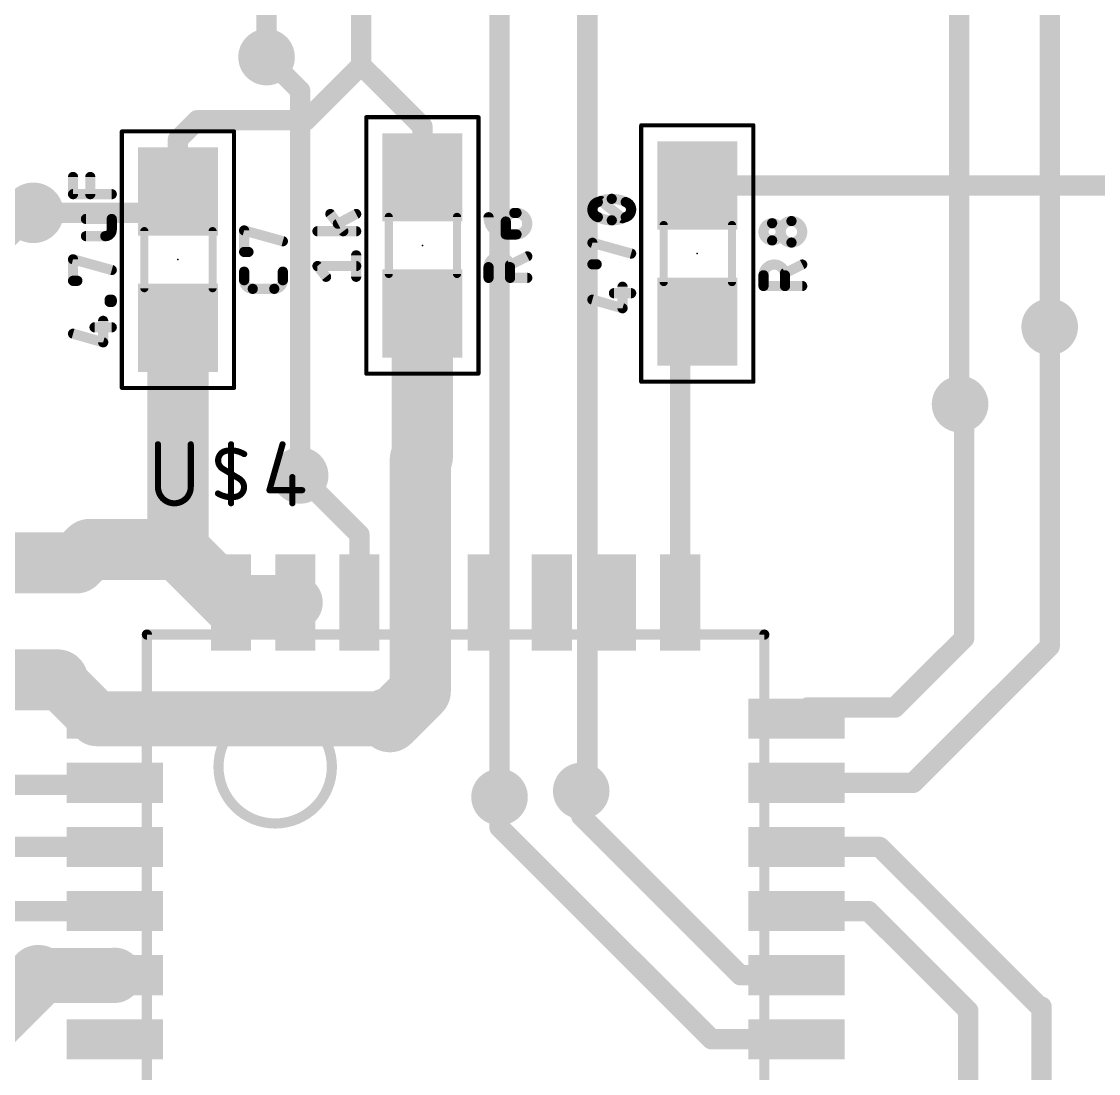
# Model space of a CAD drawing. Extents: x 0 to 6.01, y 0 to 3.
# Drawn here: x 4.994 to 5.523, y 1.702 to 2.219 of the extents above; entities that cross this region are included whole.
import ezdxf

# ---------------------------------------------------------------- set-up
doc = ezdxf.new("R2010")
doc.units = 0
for name, color, linetype in [('1', 12, 'CONTINUOUS'), ('16', 132, 'CONTINUOUS'), ('18', 110, 'CONTINUOUS'), ('21', 253, 'CONTINUOUS'), ('23', 53, 'CONTINUOUS'), ('25', 253, 'CONTINUOUS'), ('27', 253, 'CONTINUOUS'), ('39', 12, 'CONTINUOUS'), ('51', 253, 'CONTINUOUS')]:
    doc.layers.add(name, color=color, linetype=linetype)

# ---------------------------------------------------------------- blocks, each defined once
blk = doc.blocks.new('RECT')
blk.add_solid([(-0.5, -0.5), (0.5, -0.5), (-0.5, 0.5), (0.5, 0.5)])
blk = doc.blocks.new('ROUNDV')
at = {"const_width": 0.5}
blk.add_lwpolyline([(0, -0.25, 1), (0, 0.25, 1), (0, -0.25)], format="xyb", dxfattribs=at)

msp = doc.modelspace()

# ---------------------------------------------------------------- linework, layer by layer
at = {"layer": '1'}
for points, const_width in [([(5.1145, 2.6585), (5.1145, 2.2015)], 0.01), ([(5.161, 2.27), (5.161, 2.197465)], 0.01), ([(5.161, 2.197465), (5.134, 2.170465)], 0.01), ([(5.191, 2.167465), (5.161, 2.197465)], 0.01), ([(5.080465, 2.170465), (5.071, 2.161)], 0.01), ([(5.134, 2.170465), (5.080465, 2.170465)], 0.01), ([(5.191, 2.167465), (5.191, 2.142465)], 0.01), ([(5.071, 2.161), (5.071, 2.135465)], 0.01), ([(5.870937, 2.138465), (5.326, 2.138465)], 0.01), ([(5.071, 2.135465), (5.060535, 2.125)], 0.01), ([(5.060535, 2.125), (5, 2.125)], 0.01), ([(5.191, 2.075535), (5.191, 2.005)], 0.03), ([(5.071, 2.068535), (5.071, 1.959646)], 0.03), ([(5.326, 2.071535), (5.317559, 2.063094)], 0.01), ([(5.499, 2.069), (5.499, 1.912)], 0.01), ([(5.317559, 2.063094), (5.317559, 1.933559)], 0.01), ([(5.457, 2.029), (5.455, 2.031)], 0.01), ([(5.457, 2.029), (5.457, 1.916)], 0.01), ([(5.191, 2.005), (5.19, 2.004)], 0.03), ([(5.160079, 1.966921), (5.131, 1.996)], 0.01), ([(5.027646, 1.959646), (5.021, 1.953)], 0.03), ([(5.071, 1.959646), (5.027646, 1.959646)], 0.03), ([(5.097087, 1.933559), (5.071, 1.959646)], 0.03), ([(5.021, 1.953), (4.949394, 1.953)], 0.03), ([(5.160079, 1.966921), (5.160079, 1.933559)], 0.01), ([(5.128583, 1.933559), (5.097087, 1.933559)], 0.027), ([(5.457, 1.916), (5.423, 1.882)], 0.01), ([(5.499, 1.912), (5.431976, 1.844976)], 0.01), ([(5.011947, 1.895535), (4.938, 1.895535)], 0.03), ([(5.03101, 1.876472), (5.011947, 1.895535)], 0.027), ([(5.04, 1.876472), (5.03101, 1.876472)], 0.027), ([(5.173528, 1.876472), (5.04, 1.876472)], 0.027), ([(5.175, 1.875), (5.173528, 1.876472)], 0.03), ([(5.380173, 1.882), (5.374646, 1.876472)], 0.01), ([(5.423, 1.882), (5.380173, 1.882)], 0.01), ([(5.039, 1.843976), (4.907512, 1.843976)], 0.01), ([(5.04, 1.844976), (5.039, 1.843976)], 0.01), ([(5.269, 1.841), (5.269, 1.828609)], 0.01), ([(5.431976, 1.844976), (5.374646, 1.844976)], 0.01), ([(5.22889, 1.838), (5.22889, 1.82311)], 0.01), ([(5.347121, 1.750488), (5.269, 1.828609)], 0.01), ([(5.333008, 1.718992), (5.22889, 1.82311)], 0.01), ([(5.04, 1.81348), (4.935016, 1.81348)], 0.01), ([(5.41552, 1.81348), (5.374646, 1.81348)], 0.01), ([(5.494, 1.735), (5.41552, 1.81348)], 0.01), ([(5.04, 1.781984), (4.976984, 1.781984)], 0.01), ([(5.409984, 1.781984), (5.374646, 1.781984)], 0.01), ([(5.41, 1.782), (5.409984, 1.781984)], 0.01), ([(5.459, 1.733), (5.41, 1.782)], 0.01), ([(5.002472, 1.750335), (4.980602, 1.728465)], 0.03), ([(5.039846, 1.750335), (5.002472, 1.750335)], 0.027), ([(5.04, 1.750488), (5.039846, 1.750335)], 0.027), ([(5.374646, 1.750488), (5.347121, 1.750488)], 0.01), ([(4.980602, 1.728465), (4.924, 1.728465)], 0.03), ([(5.495, 1.735), (5.494, 1.735)], 0.01), ([(5.495, 1.735), (5.495, 1.65)], 0.01), ([(5.459, 1.733), (5.459, 1.687)], 0.01), ([(5.374646, 1.718992), (5.333008, 1.718992)], 0.01)]:
    msp.add_lwpolyline(points, dxfattribs=dict(at, const_width=const_width))
for points, const_width in [([(5.112, 2.2015, 1), (5.117, 2.2015)], 0.005), ([(5.162768, 2.199232, 1), (5.159232, 2.195697)], 0.005), ([(5.1585, 2.197465, 1), (5.1635, 2.197465)], 0.005), ([(5.162768, 2.195697, 1), (5.159232, 2.199232)], 0.005), ([(5.080465, 2.172965, 1), (5.080465, 2.167965)], 0.005), ([(5.082232, 2.168697, 1), (5.078697, 2.172232)], 0.005), ([(5.132232, 2.172232, 1), (5.135768, 2.168697)], 0.005), ([(5.134, 2.167965, 1), (5.134, 2.172965)], 0.005), ([(5.1935, 2.167465, 1), (5.1885, 2.167465)], 0.005), ([(5.189232, 2.165697, 1), (5.192768, 2.169232)], 0.005), ([(5.0735, 2.161, 1), (5.0685, 2.161)], 0.005), ([(5.069232, 2.162768, 1), (5.072768, 2.159232)], 0.005), ([(5.1885, 2.142465, 1), (5.1935, 2.142465)], 0.005), ([(5.326, 2.140965, 1), (5.326, 2.135965)], 0.005), ([(5.0685, 2.135465, 1), (5.0735, 2.135465)], 0.005), ([(5.072768, 2.133697, 1), (5.069232, 2.137232)], 0.005), ([(5, 2.1275, 1), (5, 2.1225)], 0.005), ([(5.058768, 2.126768, 1), (5.062303, 2.123232)], 0.005), ([(5.060535, 2.1225, 1), (5.060535, 2.1275)], 0.005), ([(5.1985, 2.075535, 1), (5.1835, 2.075535)], 0.015), ([(5.0785, 2.068535, 1), (5.0635, 2.068535)], 0.015), ([(5.327768, 2.069768, 1), (5.324232, 2.073303)], 0.005), ([(5.5015, 2.069, 1), (5.4965, 2.069)], 0.005), ([(5.320059, 2.063094, 1), (5.315059, 2.063094)], 0.005), ([(5.315791, 2.064862, 1), (5.319327, 2.061327)], 0.005), ([(5.456768, 2.032768, 1), (5.453232, 2.029232)], 0.005), ([(5.4595, 2.029, 1), (5.4545, 2.029)], 0.005), ([(5.455232, 2.027232, 1), (5.458768, 2.030768)], 0.005), ([(5.196303, 1.999697, 1), (5.185697, 2.010303)], 0.015), ([(5.184697, 2.009303, 1), (5.195303, 1.998697)], 0.015), ([(5.1835, 2.005, 1), (5.1985, 2.005)], 0.015), ([(5.132768, 1.997768, 1), (5.129232, 1.994232)], 0.005), ([(5.027646, 1.967146, 1), (5.027646, 1.952146)], 0.015), ([(5.032949, 1.954342, 1), (5.022342, 1.964949)], 0.015), ([(5.076303, 1.964949, 1), (5.065697, 1.954342)], 0.015), ([(5.071, 1.952146, 1), (5.071, 1.967146)], 0.015), ([(5.021, 1.9455, 1), (5.021, 1.9605)], 0.015), ([(5.0635, 1.959646, 1), (5.0785, 1.959646)], 0.015), ([(5.162579, 1.966921, 1), (5.157579, 1.966921)], 0.005), ([(5.158311, 1.965153, 1), (5.161847, 1.968689)], 0.005), ([(5.015697, 1.958303, 1), (5.026303, 1.947697)], 0.015), ([(5.097087, 1.940309, 1), (5.097087, 1.926809)], 0.0135), ([(5.091783, 1.928256, 1), (5.10239, 1.938862)], 0.015), ([(5.128583, 1.926809, 1), (5.128583, 1.940309)], 0.0135), ([(5.157579, 1.933559, 1), (5.162579, 1.933559)], 0.005), ([(5.315059, 1.933559, 1), (5.320059, 1.933559)], 0.005), ([(5.458768, 1.914232, 1), (5.455232, 1.917768)], 0.005), ([(5.4545, 1.916, 1), (5.4595, 1.916)], 0.005), ([(5.4965, 1.912, 1), (5.5015, 1.912)], 0.005), ([(5.500768, 1.910232, 1), (5.497232, 1.913768)], 0.005), ([(5.01672, 1.900308, 1), (5.007174, 1.890762)], 0.0135), ([(5.011947, 1.888035, 1), (5.011947, 1.903035)], 0.015), ([(5.03101, 1.883222, 1), (5.03101, 1.869722)], 0.0135), ([(5.026237, 1.871699, 1), (5.035783, 1.881245)], 0.0135), ([(5.04, 1.883222, 1), (5.04, 1.869722)], 0.0135), ([(5.04, 1.869722, 1), (5.04, 1.883222)], 0.0135), ([(5.178831, 1.881776, 1), (5.168224, 1.871169)], 0.015), ([(5.169697, 1.869697, 1), (5.180303, 1.880303)], 0.015), ([(5.173528, 1.869722, 1), (5.173528, 1.883222)], 0.0135), ([(5.380173, 1.8845, 1), (5.380173, 1.8795)], 0.005), ([(5.381941, 1.880232, 1), (5.378405, 1.883768)], 0.005), ([(5.421232, 1.883768, 1), (5.424768, 1.880232)], 0.005), ([(5.423, 1.8795, 1), (5.423, 1.8845)], 0.005), ([(5.372878, 1.87824, 1), (5.376413, 1.874705)], 0.005), ([(5.037232, 1.845744, 1), (5.040768, 1.842209)], 0.005), ([(5.041768, 1.843209, 1), (5.038232, 1.846744)], 0.005), ([(5.039, 1.841476, 1), (5.039, 1.846476)], 0.005), ([(5.2715, 1.841, 1), (5.2665, 1.841)], 0.005), ([(5.374646, 1.847476, 1), (5.374646, 1.842476)], 0.005), ([(5.430209, 1.846744, 1), (5.433744, 1.843209)], 0.005), ([(5.431976, 1.842476, 1), (5.431976, 1.847476)], 0.005), ([(5.23139, 1.838, 1), (5.22639, 1.838)], 0.005), ([(5.270768, 1.830377, 1), (5.267232, 1.826841)], 0.005), ([(5.2665, 1.828609, 1), (5.2715, 1.828609)], 0.005), ([(5.230658, 1.824878, 1), (5.227122, 1.821342)], 0.005), ([(5.22639, 1.82311, 1), (5.23139, 1.82311)], 0.005), ([(5.04, 1.81098, 1), (5.04, 1.81598)], 0.005), ([(5.374646, 1.81598, 1), (5.374646, 1.81098)], 0.005), ([(5.417287, 1.815248, 1), (5.413752, 1.811713)], 0.005), ([(5.41552, 1.81098, 1), (5.41552, 1.81598)], 0.005), ([(5.04, 1.779484, 1), (5.04, 1.784484)], 0.005), ([(5.374646, 1.784484, 1), (5.374646, 1.779484)], 0.005), ([(5.408216, 1.783752, 1), (5.411752, 1.780216)], 0.005), ([(5.411768, 1.783768, 1), (5.408232, 1.780232)], 0.005), ([(5.411768, 1.780232, 1), (5.408232, 1.783768)], 0.005), ([(5.409984, 1.779484, 1), (5.409984, 1.784484)], 0.005), ([(5.002472, 1.757085, 1), (5.002472, 1.743585)], 0.0135), ([(5.007776, 1.745031, 1), (4.997169, 1.755638)], 0.015), ([(5.035073, 1.755108, 1), (5.044619, 1.745562)], 0.0135), ([(5.044773, 1.745715, 1), (5.035227, 1.755261)], 0.0135), ([(5.039846, 1.743585, 1), (5.039846, 1.757085)], 0.0135), ([(5.347121, 1.752988, 1), (5.347121, 1.747988)], 0.005), ([(5.374646, 1.747988, 1), (5.374646, 1.752988)], 0.005), ([(5.345353, 1.74872, 1), (5.348889, 1.752256)], 0.005), ([(4.980602, 1.720965, 1), (4.980602, 1.735965)], 0.015), ([(5.494, 1.7375, 1), (5.494, 1.7325)], 0.005), ([(5.4975, 1.735, 1), (5.4925, 1.735)], 0.005), ([(5.495, 1.7325, 1), (5.495, 1.7375)], 0.005), ([(5.4615, 1.733, 1), (5.4565, 1.733)], 0.005), ([(5.457232, 1.731232, 1), (5.460768, 1.734768)], 0.005), ([(5.492232, 1.733232, 1), (5.495768, 1.736768)], 0.005), ([(5.333008, 1.721492, 1), (5.333008, 1.716492)], 0.005), ([(5.374646, 1.716492, 1), (5.374646, 1.721492)], 0.005), ([(5.33124, 1.717224, 1), (5.334776, 1.72076)], 0.005)]:
    msp.add_lwpolyline(points, format="xyb", dxfattribs=dict(at, const_width=const_width))
at = {"layer": '16'}
for points, const_width in [([(5.4545, 2.8785), (5.4545, 2.0315)], 0.01), ([(5.499, 2.552), (5.499, 2.07)], 0.01), ([(5.22889, 2.45111), (5.22889, 1.838)], 0.01), ([(5.272, 2.448), (5.272, 1.841)], 0.01), ([(5.131, 2.185), (5.1145, 2.2015)], 0.01), ([(5.131, 2.185), (5.131, 1.996)], 0.01), ([(5, 2.125), (4.97, 2.095)], 0.01), ([(5.499, 2.07), (5.496, 2.067)], 0.01), ([(5.499, 2.069), (5.497, 2.067)], 0.01), ([(5.497, 2.067), (5.496, 2.067)], 0.01), ([(5.455, 2.031), (5.4545, 2.0315)], 0.01), ([(5.19, 2.004), (5.19, 1.89)], 0.03), ([(5.19, 1.89), (5.175, 1.875)], 0.03), ([(5.272, 1.841), (5.269, 1.841)], 0.01)]:
    msp.add_lwpolyline(points, dxfattribs=dict(at, const_width=const_width))
for points, const_width in [([(5.116268, 2.203268, 1), (5.112732, 2.199732)], 0.005), ([(5.1335, 2.185, 1), (5.1285, 2.185)], 0.005), ([(5.129232, 2.183232, 1), (5.132768, 2.186768)], 0.005), ([(5.001768, 2.123232, 1), (4.998232, 2.126768)], 0.005), ([(5.500768, 2.068232, 1), (5.497232, 2.071768)], 0.005), ([(5.500768, 2.067232, 1), (5.497232, 2.070768)], 0.005), ([(5.496, 2.0695, 1), (5.496, 2.0645)], 0.005), ([(5.494232, 2.068768, 1), (5.497768, 2.065232)], 0.005), ([(5.495232, 2.068768, 1), (5.498768, 2.065232)], 0.005), ([(5.4965, 2.07, 1), (5.5015, 2.07)], 0.005), ([(5.497, 2.0645, 1), (5.497, 2.0695)], 0.005), ([(5.456268, 2.033268, 1), (5.452732, 2.029732)], 0.005), ([(5.452, 2.0315, 1), (5.457, 2.0315)], 0.005), ([(5.453232, 2.029232, 1), (5.456768, 2.032768)], 0.005), ([(5.1975, 2.004, 1), (5.1825, 2.004)], 0.015), ([(5.1285, 1.996, 1), (5.1335, 1.996)], 0.005), ([(5.195303, 1.884697, 1), (5.184697, 1.895303)], 0.015), ([(5.1825, 1.89, 1), (5.1975, 1.89)], 0.015), ([(5.169697, 1.880303, 1), (5.180303, 1.869697)], 0.015), ([(5.269, 1.8435, 1), (5.269, 1.8385)], 0.005), ([(5.272, 1.8385, 1), (5.272, 1.8435)], 0.005), ([(5.22639, 1.838, 1), (5.23139, 1.838)], 0.005), ([(5.2695, 1.841, 1), (5.2745, 1.841)], 0.005)]:
    msp.add_lwpolyline(points, format="xyb", dxfattribs=dict(at, const_width=const_width))
at = {"layer": '21', "const_width": 0.005}
msp.add_lwpolyline([(5.11874, 1.825012, 1), (5.11874, 1.880689, 1), (5.11874, 1.825012)], format="xyb", dxfattribs=at)
at = {"layer": '23'}
for p in [(5.191, 2.109), (5.326, 2.105), (5.071, 2.102)]:
    msp.add_point(p, dxfattribs=at)
at = {"layer": '25'}
for points, const_width in [([(5.236167, 2.124952, 0.414214), (5.231945, 2.12073)], 0.005), ([(5.236167, 2.126202, 1), (5.236167, 2.123702)], 0.0025), ([(5.237222, 2.114397, 1), (5.237222, 2.124952)], 0.005), ([(5.237222, 2.126202, 1), (5.237222, 2.123702)], 0.0025), ([(5.236167, 2.123702, 1), (5.236167, 2.126202)], 0.0025), ([(5.237222, 2.123702, 1), (5.237222, 2.126202)], 0.0025), ([(5.2235, 2.122841, 0.414205), (5.231945, 2.114397)], 0.005), ([(5.22475, 2.122841, 1), (5.22225, 2.122841)], 0.0025), ([(5.233195, 2.12073, 1), (5.230695, 2.12073)], 0.0025), ([(5.230695, 2.12073, 1), (5.233195, 2.12073)], 0.0025), ([(5.362722, 2.119897, 1), (5.362722, 2.111452)], 0.005), ([(5.362722, 2.111452, 1), (5.362722, 2.119897)], 0.005), ([(5.362722, 2.121147, 1), (5.362722, 2.118647)], 0.0025), ([(5.362722, 2.118647, 1), (5.362722, 2.121147)], 0.0025), ([(5.372222, 2.120952, 1), (5.372222, 2.110397)], 0.005), ([(5.372222, 2.110397, 1), (5.372222, 2.120952)], 0.005), ([(5.372222, 2.122202, 1), (5.372222, 2.119702)], 0.0025), ([(5.372222, 2.119702, 1), (5.372222, 2.122202)], 0.0025), ([(5.103835, 2.117539, 1), (5.103165, 2.11513)], 0.0025), ([(5.10475, 2.116334, 1), (5.10225, 2.116334)], 0.0025), ([(5.231945, 2.115647, 1), (5.231945, 2.113147)], 0.0025), ([(5.230695, 2.114397, 1), (5.233195, 2.114397)], 0.0025), ([(5.231945, 2.113147, 1), (5.231945, 2.115647)], 0.0025), ([(5.237222, 2.115647, 1), (5.237222, 2.113147)], 0.0025), ([(5.237222, 2.113147, 1), (5.237222, 2.115647)], 0.0025), ([(5.122165, 2.109852, 1), (5.122835, 2.112261)], 0.0025), ([(5.362722, 2.112702, 1), (5.362722, 2.110202)], 0.0025), ([(5.362722, 2.110202, 1), (5.362722, 2.112702)], 0.0025), ([(5.372222, 2.111647, 1), (5.372222, 2.109147)], 0.0025), ([(5.372222, 2.109147, 1), (5.372222, 2.111647)], 0.0025), ([(5.1035, 2.107029, 1), (5.1035, 2.104529)], 0.0025), ([(5.10225, 2.105779, 1), (5.10475, 2.105779)], 0.0025), ([(5.105611, 2.104529, 1), (5.105611, 2.107029)], 0.0025), ([(5.234056, 2.098325, 1), (5.2235, 2.098325)], 0.005), ([(5.243059, 2.102485, 1), (5.241941, 2.104721)], 0.0025), ([(5.22475, 2.098325, 1), (5.22225, 2.098325)], 0.0025), ([(5.22225, 2.098325, 1), (5.22475, 2.098325)], 0.0025), ([(5.233497, 2.100499, 1), (5.234615, 2.098263)], 0.0025), ([(5.235306, 2.098325, 1), (5.232806, 2.098325)], 0.0025), ([(5.232806, 2.098325, 1), (5.235306, 2.098325)], 0.0025), ([(5.369056, 2.094325, 1), (5.3585, 2.094325)], 0.005), ([(5.378059, 2.098485, 1), (5.376941, 2.100721)], 0.0025), ([(5.10475, 2.09611, 1), (5.10225, 2.09611)], 0.0025), ([(5.1035, 2.091888, 0.414196), (5.107722, 2.087666)], 0.005), ([(5.10475, 2.091888, 1), (5.10225, 2.091888)], 0.0025), ([(5.118278, 2.087666, 0.414214), (5.1225, 2.091888)], 0.005), ([(5.12375, 2.09611, 1), (5.12125, 2.09611)], 0.0025), ([(5.12375, 2.091888, 1), (5.12125, 2.091888)], 0.0025), ([(5.2235, 2.094298, 1), (5.2235, 2.091798)], 0.0025), ([(5.22225, 2.093048, 1), (5.22475, 2.093048)], 0.0025), ([(5.232806, 2.093048, 1), (5.235306, 2.093048)], 0.0025), ([(5.2425, 2.091798, 1), (5.2425, 2.094298)], 0.0025), ([(5.35975, 2.094325, 1), (5.35725, 2.094325)], 0.0025), ([(5.35725, 2.094325, 1), (5.35975, 2.094325)], 0.0025), ([(5.368497, 2.096499, 1), (5.369615, 2.094263)], 0.0025), ([(5.370306, 2.094325, 1), (5.367806, 2.094325)], 0.0025), ([(5.367806, 2.094325, 1), (5.370306, 2.094325)], 0.0025), ([(5.10225, 2.091888, 1), (5.10475, 2.091888)], 0.0025), ([(5.107722, 2.088916, 1), (5.107722, 2.086416)], 0.0025), ([(5.107722, 2.086416, 1), (5.107722, 2.088916)], 0.0025), ([(5.118278, 2.088916, 1), (5.118278, 2.086416)], 0.0025), ([(5.118278, 2.086416, 1), (5.118278, 2.088916)], 0.0025), ([(5.12125, 2.091888, 1), (5.12375, 2.091888)], 0.0025), ([(5.3585, 2.090298, 1), (5.3585, 2.087798)], 0.0025), ([(5.35725, 2.089048, 1), (5.35975, 2.089048)], 0.0025), ([(5.367806, 2.089048, 1), (5.370306, 2.089048)], 0.0025), ([(5.3775, 2.087798, 1), (5.3775, 2.090298)], 0.0025), ([(5.061935, 2.011303, 1), (5.060435, 2.011303)], 0.0015), ([(5.078046, 2.011303, 1), (5.076546, 2.011303)], 0.0015), ([(5.094664, 2.008081, 0.691681), (5.093053, 1.99922)], 0.003), ([(5.103525, 2.00647, 0.182253), (5.094664, 2.008081)], 0.003), ([(5.094529, 2.008819, 1), (5.094799, 2.007343)], 0.0015), ([(5.094799, 2.007343, 1), (5.094529, 2.008818)], 0.0015), ([(5.09783, 2.011303, 1), (5.09633, 2.011303)], 0.0015), ([(5.12307, 2.011097, 1), (5.121628, 2.011509)], 0.0015), ([(5.103139, 2.005827, 1), (5.103911, 2.007113)], 0.0015), ([(5.093439, 1.999863, 1), (5.092667, 1.998577)], 0.0015), ([(5.092667, 1.998577, 1), (5.093439, 1.999863)], 0.0015), ([(5.097466, 1.997446, 1), (5.096695, 1.99616)], 0.0015), ([(5.096695, 1.99616, 1), (5.097466, 1.997446)], 0.0015), ([(5.099497, 1.985525, 0.691666), (5.101108, 1.994386)], 0.003), ([(5.101494, 1.99503, 1), (5.100722, 1.993743)], 0.0015), ([(5.100722, 1.993743, 1), (5.101494, 1.99503)], 0.0015), ([(5.127933, 1.995192, 1), (5.126433, 1.995192)], 0.0015), ([(5.061185, 1.990359, 1), (5.077296, 1.990359)], 0.003), ([(5.061935, 1.990359, 1), (5.060435, 1.990359)], 0.0015), ([(5.060435, 1.990359, 1), (5.061935, 1.990359)], 0.0015), ([(5.078046, 1.990359, 1), (5.076546, 1.990359)], 0.0015), ([(5.076546, 1.990359, 1), (5.078046, 1.990359)], 0.0015), ([(5.091022, 1.98778, 1), (5.09025, 1.986493)], 0.0015), ([(5.090636, 1.987136, 0.182266), (5.099497, 1.985525)], 0.003), ([(5.115905, 1.989498, 1), (5.115905, 1.987998)], 0.0015), ([(5.115184, 1.988954, 1), (5.116626, 1.988542)], 0.0015), ([(5.132016, 1.987998, 1), (5.132016, 1.989498)], 0.0015), ([(5.09633, 1.982303, 1), (5.09783, 1.982303)], 0.0015), ([(5.099362, 1.986263, 1), (5.099632, 1.984787)], 0.0015), ([(5.099632, 1.984788, 1), (5.099362, 1.986263)], 0.0015), ([(5.126433, 1.982303, 1), (5.127933, 1.982303)], 0.0015)]:
    msp.add_lwpolyline(points, format="xyb", dxfattribs=dict(at, const_width=const_width))
for points, const_width in [([(5.236167, 2.124952), (5.237222, 2.124952)], 0.005), ([(5.231945, 2.114397), (5.231945, 2.12073)], 0.005), ([(5.1035, 2.105779), (5.1035, 2.116334)], 0.005), ([(5.1035, 2.116334), (5.1225, 2.111056)], 0.005), ([(5.237222, 2.114397), (5.231945, 2.114397)], 0.005), ([(5.105611, 2.105779), (5.1035, 2.105779)], 0.005), ([(5.2425, 2.103603), (5.234056, 2.099381)], 0.005), ([(5.2235, 2.093048), (5.2235, 2.098325)], 0.005), ([(5.234056, 2.098325), (5.234056, 2.093048)], 0.005), ([(5.3775, 2.099603), (5.369056, 2.095381)], 0.005), ([(5.1035, 2.091888), (5.1035, 2.09611)], 0.005), ([(5.1225, 2.09611), (5.1225, 2.091888)], 0.005), ([(5.2425, 2.093048), (5.2235, 2.093048)], 0.005), ([(5.3585, 2.089048), (5.3585, 2.094325)], 0.005), ([(5.369056, 2.094325), (5.369056, 2.089048)], 0.005), ([(5.118278, 2.087666), (5.107722, 2.087666)], 0.005), ([(5.3775, 2.089048), (5.3585, 2.089048)], 0.005), ([(5.061185, 2.011303), (5.061185, 1.990359)], 0.003), ([(5.077296, 1.990359), (5.077296, 2.011303)], 0.003), ([(5.09708, 1.982303), (5.09708, 2.011303)], 0.003), ([(5.122349, 2.011303), (5.115905, 1.988748)], 0.003), ([(5.09708, 1.996803), (5.093053, 1.99922)], 0.003), ([(5.09708, 1.996803), (5.101108, 1.994386)], 0.003), ([(5.127183, 1.995192), (5.127183, 1.982303)], 0.003), ([(5.115905, 1.988748), (5.132016, 1.988748)], 0.003)]:
    msp.add_lwpolyline(points, dxfattribs=dict(at, const_width=const_width))
at = {"layer": '27', "const_width": 0.005}
for points in [[(5.0195, 2.134176), (5.0195, 2.14262)], [(5.027945, 2.134176), (5.027945, 2.14262)], [(5.0385, 2.134176), (5.0195, 2.134176)], [(5.289278, 2.122377), (5.278722, 2.130822)], [(5.145833, 2.124421), (5.152167, 2.115976)], [(5.1585, 2.124421), (5.149528, 2.119671)], [(5.0385, 2.121999), (5.025833, 2.121999)], [(5.0385, 2.116721), (5.0385, 2.121999)], [(5.025833, 2.113555), (5.035333, 2.113555)], [(5.1585, 2.115976), (5.1395, 2.115976)], [(5.2745, 2.099722), (5.2745, 2.110278)], [(5.2745, 2.110278), (5.2935, 2.105)], [(5.0195, 2.091619), (5.0195, 2.102175)], [(5.0195, 2.102175), (5.0385, 2.096897)], [(5.1585, 2.093579), (5.1585, 2.104135)], [(5.143722, 2.093579), (5.1395, 2.098857)], [(5.1395, 2.098857), (5.1585, 2.098857)], [(5.276611, 2.099722), (5.2745, 2.099722)], [(5.021611, 2.091619), (5.0195, 2.091619)], [(5.289278, 2.078122), (5.289278, 2.088678)], [(5.037445, 2.08125), (5.037445, 2.082305)], [(5.037445, 2.082305), (5.0385, 2.082305)], [(5.0385, 2.08125), (5.037445, 2.08125)], [(5.0385, 2.082305), (5.0385, 2.08125)], [(5.2745, 2.082345), (5.289278, 2.078122)], [(5.285056, 2.085511), (5.2935, 2.085511)], [(5.034278, 2.06138), (5.034278, 2.071935)], [(5.0195, 2.065602), (5.034278, 2.06138)], [(5.030056, 2.068768), (5.0385, 2.068768)]]:
    msp.add_lwpolyline(points, dxfattribs=at)
at = {"layer": '27'}
for points, const_width in [([(5.02075, 2.14262, 1), (5.01825, 2.14262)], 0.0025), ([(5.029195, 2.14262, 1), (5.026695, 2.14262)], 0.0025), ([(5.0195, 2.135426, 1), (5.0195, 2.132926)], 0.0025), ([(5.0385, 2.132926, 1), (5.0385, 2.135426)], 0.0025), ([(5.01825, 2.134176, 1), (5.02075, 2.134176)], 0.0025), ([(5.026695, 2.134176, 1), (5.029195, 2.134176)], 0.0025), ([(5.277139, 2.130294, 0.32047), (5.2745, 2.1266)], 0.005), ([(5.284, 2.131877, 0.113883), (5.277139, 2.130294)], 0.005), ([(5.276591, 2.131418, 1), (5.277687, 2.129171)], 0.0025), ([(5.277544, 2.129112, 1), (5.276734, 2.131476)], 0.0025), ([(5.279503, 2.131798, 1), (5.277941, 2.129846)], 0.0025), ([(5.290861, 2.130294, 0.113883), (5.284, 2.131877)], 0.005), ([(5.284, 2.133127, 1), (5.284, 2.130627)], 0.0025), ([(5.284, 2.130627, 1), (5.284, 2.133127)], 0.0025), ([(5.291267, 2.131477, 1), (5.290456, 2.129112)], 0.0025), ([(5.2935, 2.1266, 0.320454), (5.290861, 2.130294)], 0.005), ([(5.290313, 2.129171, 1), (5.291409, 2.131418)], 0.0025), ([(5.146833, 2.125171, 1), (5.144833, 2.123671)], 0.0025), ([(5.159085, 2.123316, 1), (5.157915, 2.125525)], 0.0025), ([(5.2745, 2.1266, 0.320476), (5.277139, 2.122905)], 0.005), ([(5.27575, 2.1266, 1), (5.27325, 2.1266)], 0.0025), ([(5.27325, 2.1266, 1), (5.27575, 2.1266)], 0.0025), ([(5.290861, 2.122905, 0.320459), (5.2935, 2.1266)], 0.005), ([(5.29475, 2.1266, 1), (5.29225, 2.1266)], 0.0025), ([(5.29225, 2.1266, 1), (5.29475, 2.1266)], 0.0025), ([(5.025833, 2.123249, 1), (5.025833, 2.120749)], 0.0025), ([(5.03975, 2.121999, 1), (5.03725, 2.121999)], 0.0025), ([(5.0385, 2.120749, 1), (5.0385, 2.123249)], 0.0025), ([(5.148943, 2.120775, 1), (5.150113, 2.118566)], 0.0025), ([(5.277687, 2.124029, 1), (5.276591, 2.121782)], 0.0025), ([(5.277139, 2.122905, 0.113884), (5.284, 2.121322)], 0.005), ([(5.276734, 2.121723, 1), (5.277544, 2.124088)], 0.0025), ([(5.284, 2.121322, 0.113884), (5.290861, 2.122905)], 0.005), ([(5.284, 2.122572, 1), (5.284, 2.120072)], 0.0025), ([(5.284, 2.120072, 1), (5.284, 2.122572)], 0.0025), ([(5.288497, 2.121401, 1), (5.290059, 2.123354)], 0.0025), ([(5.290456, 2.124088, 1), (5.291267, 2.121723)], 0.0025), ([(5.291409, 2.121782, 1), (5.290313, 2.124029)], 0.0025), ([(5.025833, 2.114805, 1), (5.025833, 2.112305)], 0.0025), ([(5.035333, 2.113555, 0.414214), (5.0385, 2.116721)], 0.005), ([(5.035333, 2.114805, 1), (5.035333, 2.112305)], 0.0025), ([(5.035333, 2.112305, 1), (5.035333, 2.114805)], 0.0025), ([(5.03975, 2.116721, 1), (5.03725, 2.116721)], 0.0025), ([(5.03725, 2.116721, 1), (5.03975, 2.116721)], 0.0025), ([(5.1395, 2.117226, 1), (5.1395, 2.114726)], 0.0025), ([(5.151167, 2.115226, 1), (5.153167, 2.116726)], 0.0025), ([(5.1585, 2.114726, 1), (5.1585, 2.117226)], 0.0025), ([(5.27575, 2.110278, 1), (5.27325, 2.110278)], 0.0025), ([(5.274835, 2.111482, 1), (5.274165, 2.109073)], 0.0025), ([(5.02075, 2.102175, 1), (5.01825, 2.102175)], 0.0025), ([(5.019835, 2.103379, 1), (5.019165, 2.10097)], 0.0025), ([(5.15975, 2.104135, 1), (5.15725, 2.104135)], 0.0025), ([(5.293165, 2.103795, 1), (5.293835, 2.106204)], 0.0025), ([(5.038165, 2.095693, 1), (5.038835, 2.098101)], 0.0025), ([(5.140476, 2.099638, 1), (5.138524, 2.098076)], 0.0025), ([(5.1395, 2.100107, 1), (5.1395, 2.097607)], 0.0025), ([(5.1585, 2.097607, 1), (5.1585, 2.100107)], 0.0025), ([(5.2745, 2.100972, 1), (5.2745, 2.098472)], 0.0025), ([(5.27325, 2.099722, 1), (5.27575, 2.099722)], 0.0025), ([(5.276611, 2.098472, 1), (5.276611, 2.100972)], 0.0025), ([(5.0195, 2.092869, 1), (5.0195, 2.090369)], 0.0025), ([(5.021611, 2.090369, 1), (5.021611, 2.092869)], 0.0025), ([(5.142746, 2.092799, 1), (5.144698, 2.09436)], 0.0025), ([(5.15725, 2.093579, 1), (5.15975, 2.093579)], 0.0025), ([(5.01825, 2.091619, 1), (5.02075, 2.091619)], 0.0025), ([(5.290528, 2.088678, 1), (5.288028, 2.088678)], 0.0025), ([(5.038695, 2.082305, 1), (5.036195, 2.082305)], 0.0025), ([(5.037445, 2.083555, 1), (5.037445, 2.081055)], 0.0025), ([(5.037445, 2.0825, 1), (5.037445, 2.08)], 0.0025), ([(5.03975, 2.082305, 1), (5.03725, 2.082305)], 0.0025), ([(5.0385, 2.081055, 1), (5.0385, 2.083555)], 0.0025), ([(5.0385, 2.08, 1), (5.0385, 2.0825)], 0.0025), ([(5.274843, 2.083547, 1), (5.274157, 2.081143)], 0.0025), ([(5.285056, 2.086761, 1), (5.285056, 2.084261)], 0.0025), ([(5.2935, 2.084261, 1), (5.2935, 2.086761)], 0.0025), ([(5.036195, 2.08125, 1), (5.038695, 2.08125)], 0.0025), ([(5.03725, 2.08125, 1), (5.03975, 2.08125)], 0.0025), ([(5.288028, 2.078122, 1), (5.290528, 2.078122)], 0.0025), ([(5.288934, 2.076921, 1), (5.289621, 2.079324)], 0.0025), ([(5.035528, 2.071935, 1), (5.033028, 2.071935)], 0.0025), ([(5.019843, 2.066804, 1), (5.019157, 2.0644)], 0.0025), ([(5.030056, 2.070018, 1), (5.030056, 2.067518)], 0.0025), ([(5.0385, 2.067518, 1), (5.0385, 2.070018)], 0.0025), ([(5.033028, 2.06138, 1), (5.035528, 2.06138)], 0.0025), ([(5.033934, 2.060178, 1), (5.034621, 2.062582)], 0.0025)]:
    msp.add_lwpolyline(points, format="xyb", dxfattribs=dict(at, const_width=const_width))
at = {"layer": '39', "const_width": 0.002}
for points in [[(5.163441, 2.046008), (5.163441, 2.171992)], [(5.163441, 2.171992), (5.218559, 2.171992)], [(5.218559, 2.171992), (5.218559, 2.046008)], [(5.298441, 2.042008), (5.298441, 2.167992)], [(5.298441, 2.167992), (5.353559, 2.167992)], [(5.353559, 2.167992), (5.353559, 2.042008)], [(5.043441, 2.039008), (5.043441, 2.164992)], [(5.043441, 2.164992), (5.098559, 2.164992)], [(5.098559, 2.164992), (5.098559, 2.039008)], [(5.218559, 2.046008), (5.163441, 2.046008)], [(5.353559, 2.042008), (5.298441, 2.042008)], [(5.098559, 2.039008), (5.043441, 2.039008)]]:
    msp.add_lwpolyline(points, dxfattribs=at)
at = {"layer": '39', "const_width": 0.001}
for points in [[(5.163941, 2.171992, 1), (5.162941, 2.171992)], [(5.163441, 2.172492, 1), (5.163441, 2.171492)], [(5.219059, 2.171992, 1), (5.218059, 2.171992)], [(5.218559, 2.171492, 1), (5.218559, 2.172492)], [(5.298941, 2.167992, 1), (5.297941, 2.167992)], [(5.298441, 2.168492, 1), (5.298441, 2.167492)], [(5.354059, 2.167992, 1), (5.353059, 2.167992)], [(5.353559, 2.167492, 1), (5.353559, 2.168492)], [(5.043941, 2.164992, 1), (5.042941, 2.164992)], [(5.043441, 2.165492, 1), (5.043441, 2.164492)], [(5.099059, 2.164992, 1), (5.098059, 2.164992)], [(5.098559, 2.164492, 1), (5.098559, 2.165492)], [(5.163441, 2.046508, 1), (5.163441, 2.045508)], [(5.162941, 2.046008, 1), (5.163941, 2.046008)], [(5.218059, 2.046008, 1), (5.219059, 2.046008)], [(5.218559, 2.045508, 1), (5.218559, 2.046508)], [(5.298441, 2.042508, 1), (5.298441, 2.041508)], [(5.297941, 2.042008, 1), (5.298941, 2.042008)], [(5.353059, 2.042008, 1), (5.354059, 2.042008)], [(5.353559, 2.041508, 1), (5.353559, 2.042508)], [(5.043441, 2.039508, 1), (5.043441, 2.038508)], [(5.042941, 2.039008, 1), (5.043941, 2.039008)], [(5.098059, 2.039008, 1), (5.099059, 2.039008)], [(5.098559, 2.038508, 1), (5.098559, 2.039508)]]:
    msp.add_lwpolyline(points, format="xyb", dxfattribs=at)
at = {"layer": '51'}
for points, const_width in [([(5.174504, 2.123016), (5.174504, 2.094984)], 0.004), ([(5.208008, 2.123016), (5.208008, 2.094984)], 0.004), ([(5.309504, 2.119016), (5.309504, 2.090984)], 0.004), ([(5.343008, 2.119016), (5.343008, 2.090984)], 0.004), ([(5.054504, 2.116016), (5.054504, 2.087984)], 0.004), ([(5.088008, 2.116016), (5.088008, 2.087984)], 0.004), ([(5.055748, 1.917811), (5.055748, 1.614661)], 0.005), ([(5.358898, 1.917811), (5.055748, 1.917811)], 0.005), ([(5.358898, 1.614661), (5.358898, 1.917811)], 0.005)]:
    msp.add_lwpolyline(points, dxfattribs=dict(at, const_width=const_width))
for points, const_width in [([(5.175504, 2.123016, 1), (5.173504, 2.123016)], 0.002), ([(5.209008, 2.123016, 1), (5.207008, 2.123016)], 0.002), ([(5.310504, 2.119016, 1), (5.308504, 2.119016)], 0.002), ([(5.344008, 2.119016, 1), (5.342008, 2.119016)], 0.002), ([(5.055504, 2.116016, 1), (5.053504, 2.116016)], 0.002), ([(5.089008, 2.116016, 1), (5.087008, 2.116016)], 0.002), ([(5.173504, 2.094984, 1), (5.175504, 2.094984)], 0.002), ([(5.207008, 2.094984, 1), (5.209008, 2.094984)], 0.002), ([(5.053504, 2.087984, 1), (5.055504, 2.087984)], 0.002), ([(5.087008, 2.087984, 1), (5.089008, 2.087984)], 0.002), ([(5.308504, 2.090984, 1), (5.310504, 2.090984)], 0.002), ([(5.342008, 2.090984, 1), (5.344008, 2.090984)], 0.002), ([(5.056998, 1.917811, 1), (5.054498, 1.917811)], 0.0025), ([(5.055748, 1.919061, 1), (5.055748, 1.916561)], 0.0025), ([(5.360148, 1.917811, 1), (5.357648, 1.917811)], 0.0025), ([(5.358898, 1.916561, 1), (5.358898, 1.919061)], 0.0025)]:
    msp.add_lwpolyline(points, format="xyb", dxfattribs=dict(at, const_width=const_width))

# ---------------------------------------------------------------- block references
at = {"layer": '1', "xscale": 0.043307, "yscale": 0.03937, "rotation": 270}
for p in [(5.191, 2.142465), (5.326, 2.138465), (5.071, 2.135465), (5.191, 2.075535), (5.071, 2.068535), (5.326, 2.071535)]:
    msp.add_blockref('RECT', p, dxfattribs=at)
at = {"layer": '1'}
for p, xscale, yscale in [((5.097087, 1.933559), 0.019685, 0.047244), ((5.128583, 1.933559), 0.019685, 0.047244), ((5.160079, 1.933559), 0.019685, 0.047244), ((5.191575, 1.933559), 0.019685, 0.047244), ((5.223071, 1.933559), 0.019685, 0.047244), ((5.254567, 1.933559), 0.019685, 0.047244), ((5.286063, 1.933559), 0.019685, 0.047244), ((5.317559, 1.933559), 0.019685, 0.047244), ((5.04, 1.876472), 0.047244, 0.019685), ((5.374646, 1.876472), 0.047244, 0.019685), ((5.04, 1.844976), 0.047244, 0.019685), ((5.374646, 1.844976), 0.047244, 0.019685), ((5.04, 1.81348), 0.047244, 0.019685), ((5.374646, 1.81348), 0.047244, 0.019685), ((5.04, 1.781984), 0.047244, 0.019685), ((5.374646, 1.781984), 0.047244, 0.019685), ((5.04, 1.750488), 0.047244, 0.019685), ((5.374646, 1.750488), 0.047244, 0.019685), ((5.04, 1.718992), 0.047244, 0.019685), ((5.374646, 1.718992), 0.047244, 0.019685)]:
    msp.add_blockref('RECT', p, dxfattribs=dict(at, xscale=xscale, yscale=yscale))
at = {"layer": '18'}
for p, xscale, yscale in [((5.1145, 2.2015), 0.02778, 0.02778), ((5.1145, 2.2015), 0.02778, 0.02778), ((5, 2.125), 0.029748, 0.029748), ((5, 2.125), 0.029748, 0.029748), ((5.499, 2.069), 0.02778, 0.02778), ((5.499, 2.069), 0.02778, 0.02778), ((5.455, 2.031), 0.02778, 0.02778), ((5.455, 2.031), 0.02778, 0.02778), ((5.19, 2.004), 0.02778, 0.02778), ((5.19, 2.004), 0.02778, 0.02778), ((5.131, 1.996), 0.02778, 0.02778), ((5.131, 1.996), 0.02778, 0.02778), ((5.175, 1.875), 0.029748, 0.029748), ((5.175, 1.875), 0.029748, 0.029748), ((5.22889, 1.838), 0.02778, 0.02778), ((5.22889, 1.838), 0.02778, 0.02778), ((5.269, 1.841), 0.02778, 0.02778), ((5.269, 1.841), 0.02778, 0.02778)]:
    msp.add_blockref('ROUNDV', p, dxfattribs=dict(at, xscale=xscale, yscale=yscale))
at = {"layer": '51', "xscale": 0.019689, "yscale": 0.037402, "rotation": 270}
for p in [(5.191201, 2.132156), (5.326201, 2.128156), (5.071201, 2.125156), (5.191201, 2.086156), (5.071201, 2.079156), (5.326201, 2.082156)]:
    msp.add_blockref('RECT', p, dxfattribs=at)

doc.saveas('drawing.dxf')
